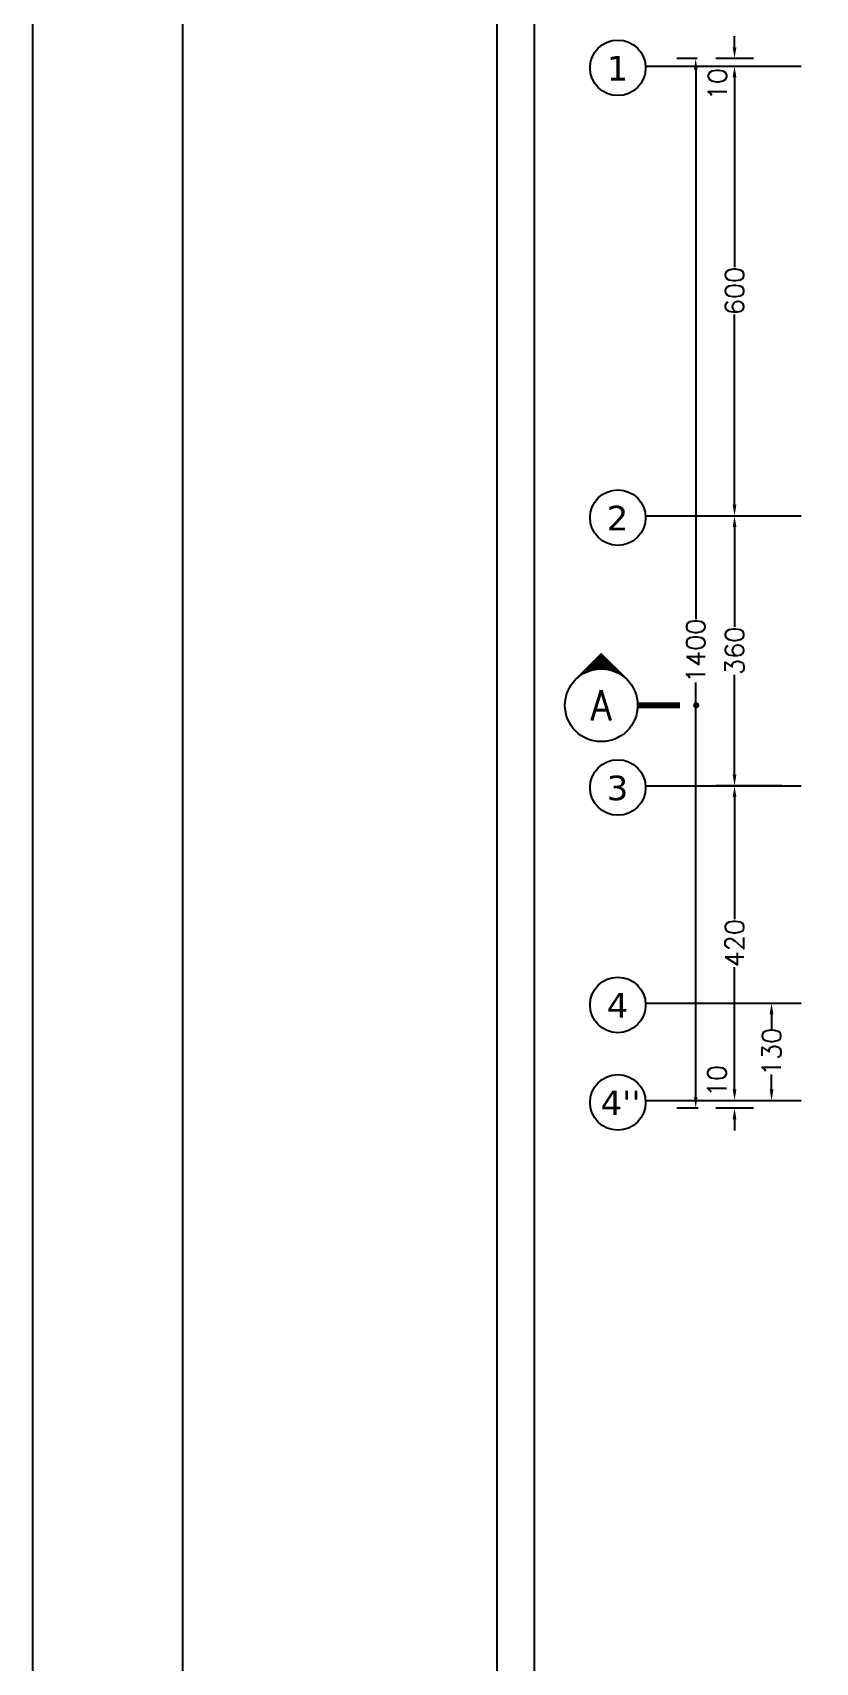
# Model space of a CAD drawing. Header units: millimetres. Extents: x -231 to 30223, y -7037 to 7120.
# Drawn here: x -231 to 814, y 3403 to 5577 of the extents above; entities that cross this region are included whole.
import ezdxf
from ezdxf.enums import TextEntityAlignment as Align

# ---------------------------------------------------------------- set-up
doc = ezdxf.new("R2010")
doc.units = ezdxf.units.MM
for name, color, linetype in [('2', 2, 'Continuous'), ('3', 3, 'Continuous'), ('ESTILA', 7, 'Continuous'), ('ETC', 2, 'Continuous'), ('TXT', 121, 'Continuous')]:
    doc.layers.add(name, color=color, linetype=linetype)
doc.styles.add('KATEB', font='verdana.ttf')
doc.styles.add('ROMANS', font='romans.shx')
doc.dimstyles.get("Standard").update_dxf_attribs({"dimtxt": 25, "dimasz": 15, "dimexe": 25, "dimexo": 25, "dimgap": 0, "dimtad": 0, "dimdec": 0, "dimzin": 0, "dimdsep": 46, "dimtxsty": 'ROMANS', "dimcen": 0, "dimclrd": 13, "dimclre": 1, "dimclrt": 3, "dimadec": 0, "dimazin": 0, "dimtfac": 1, "dimtdec": 0, "dimtix": 1, "dimtofl": 0, "dimtmove": 2, "dimatfit": 3, "dimfxl": 1, "dimtolj": 1, "dimtzin": 0, "dimarcsym": 0})

# ---------------------------------------------------------------- blocks, each defined once
blk = doc.blocks.new('*D54')
at = {"layer": '2', "color": 13, "lineweight": -2, "transparency": 16777216}
for p, q in [((755.2, 4267.4), (755.2, 4247.8)), ((755.2, 4167.4), (755.2, 4187.1))]:
    blk.add_line(p, q, dxfattribs=at)
at = {"layer": '2', "color": 1, "lineweight": -2, "transparency": 16777216}
for p, q in [((766.1, 4282.4), (780.2, 4282.4)), ((766.1, 4152.4), (780.2, 4152.4))]:
    blk.add_line(p, q, dxfattribs=at)
at = {"layer": '2', "color": 13, "transparency": 16777216}
for points in [[(752.7, 4267.4), (757.7, 4267.4), (755.2, 4282.4)], [(752.7, 4167.4), (757.7, 4167.4), (755.2, 4152.4)]]:
    blk.add_solid(points, dxfattribs=at)
at = {"layer": '2', "color": 3, "transparency": 16777216, "insert": (755.2, 4217.4), "char_height": 25, "attachment_point": 5, "rotation": 90, "style": 'ROMANS'}
blk.add_mtext('\\A1;130', dxfattribs=at)
blk = doc.blocks.new('*X19')
at = {"color": 0}
for p, q in [((-30899.629, -13242.324), (-30899.628, -13242.323)), ((-30899.621, -13242.331), (-30899.62, -13242.33)), ((-30899.614, -13242.338), (-30899.613, -13242.336)), ((-30899.607, -13242.345), (-30899.605, -13242.343)), ((-30899.6, -13242.352), (-30899.598, -13242.349)), ((-30899.593, -13242.359), (-30899.59, -13242.356)), ((-30899.586, -13242.366), (-30899.582, -13242.362)), ((-30899.579, -13242.373), (-30899.574, -13242.368)), ((-30899.572, -13242.38), (-30899.566, -13242.374)), ((-30899.565, -13242.387), (-30899.558, -13242.38)), ((-30899.558, -13242.394), (-30899.55, -13242.386)), ((-30899.551, -13242.401), (-30899.541, -13242.392)), ((-30899.544, -13242.408), (-30899.533, -13242.398)), ((-30899.537, -13242.416), (-30899.525, -13242.404)), ((-30899.53, -13242.423), (-30899.516, -13242.409)), ((-30899.522, -13242.43), (-30899.507, -13242.415)), ((-30899.515, -13242.437), (-30899.499, -13242.42)), ((-30899.508, -13242.444), (-30899.49, -13242.425)), ((-30899.501, -13242.451), (-30899.481, -13242.431)), ((-30899.494, -13242.458), (-30899.472, -13242.436)), ((-30899.487, -13242.465), (-30899.463, -13242.441)), ((-30899.48, -13242.472), (-30899.454, -13242.446)), ((-30899.473, -13242.479), (-30899.444, -13242.451)), ((-30899.466, -13242.486), (-30899.435, -13242.455)), ((-30899.459, -13242.493), (-30899.425, -13242.46)), ((-30899.452, -13242.5), (-30899.416, -13242.465)), ((-30899.445, -13242.507), (-30899.406, -13242.469)), ((-30899.438, -13242.515), (-30899.396, -13242.473)), ((-30899.431, -13242.522), (-30899.386, -13242.478)), ((-30899.423, -13242.529), (-30899.376, -13242.482)), ((-30899.416, -13242.536), (-30899.366, -13242.486)), ((-30899.409, -13242.543), (-30899.356, -13242.49)), ((-30899.402, -13242.55), (-30899.346, -13242.494)), ((-30899.395, -13242.557), (-30899.335, -13242.497)), ((-30899.388, -13242.564), (-30899.325, -13242.501)), ((-30899.119, -13242.833), (-30898.788, -13242.502)), ((-30899.112, -13242.84), (-30898.767, -13242.494)), ((-30899.105, -13242.847), (-30898.744, -13242.486)), ((-30899.098, -13242.854), (-30898.72, -13242.476)), ((-30899.091, -13242.861), (-30898.694, -13242.464)), ((-30899.084, -13242.868), (-30898.667, -13242.451)), ((-30899.077, -13242.875), (-30898.636, -13242.434)), ((-30899.07, -13242.882), (-30898.601, -13242.413)), ((-30899.063, -13242.889), (-30898.557, -13242.383)), ((-30899.056, -13242.896), (-30898.478, -13242.319)), ((-30899.381, -13242.571), (-30899.314, -13242.504)), ((-30899.374, -13242.578), (-30899.303, -13242.508)), ((-30899.367, -13242.585), (-30899.293, -13242.511)), ((-30899.36, -13242.592), (-30899.282, -13242.514)), ((-30899.353, -13242.599), (-30899.27, -13242.517)), ((-30899.346, -13242.606), (-30899.259, -13242.52)), ((-30899.339, -13242.614), (-30899.248, -13242.523)), ((-30899.332, -13242.621), (-30899.236, -13242.525)), ((-30899.324, -13242.628), (-30899.225, -13242.528)), ((-30899.317, -13242.635), (-30899.213, -13242.53)), ((-30899.31, -13242.642), (-30899.201, -13242.532)), ((-30899.303, -13242.649), (-30899.189, -13242.534)), ((-30899.296, -13242.656), (-30899.176, -13242.536)), ((-30899.289, -13242.663), (-30899.164, -13242.538)), ((-30899.282, -13242.67), (-30899.151, -13242.539)), ((-30899.275, -13242.677), (-30899.138, -13242.541)), ((-30899.268, -13242.684), (-30899.125, -13242.542)), ((-30899.261, -13242.691), (-30899.112, -13242.543)), ((-30899.254, -13242.698), (-30899.099, -13242.544)), ((-30899.247, -13242.705), (-30899.085, -13242.544)), ((-30899.24, -13242.713), (-30899.072, -13242.545)), ((-30899.233, -13242.72), (-30899.058, -13242.545)), ((-30899.225, -13242.727), (-30899.043, -13242.545)), ((-30899.218, -13242.734), (-30899.029, -13242.544)), ((-30899.211, -13242.741), (-30899.014, -13242.544)), ((-30899.204, -13242.748), (-30898.999, -13242.543)), ((-30899.197, -13242.755), (-30898.984, -13242.542)), ((-30899.19, -13242.762), (-30898.968, -13242.54)), ((-30899.183, -13242.769), (-30898.952, -13242.539)), ((-30899.176, -13242.776), (-30898.936, -13242.536)), ((-30899.169, -13242.783), (-30898.919, -13242.534)), ((-30899.162, -13242.79), (-30898.902, -13242.531)), ((-30899.155, -13242.797), (-30898.885, -13242.528)), ((-30899.148, -13242.804), (-30898.867, -13242.524)), ((-30899.141, -13242.812), (-30898.848, -13242.519)), ((-30899.134, -13242.819), (-30898.829, -13242.514)), ((-30899.126, -13242.826), (-30898.809, -13242.508))]:
    blk.add_line(p, q, dxfattribs=at)
blk = doc.blocks.new('SECH')
at = {"layer": 'ETC', "ltscale": 100}
for p in [(-34.3, 34.3), (34.3, 34.3)]:
    blk.add_line(p, (0, 68.5), dxfattribs=at)
at = {"layer": 'ETC', "ltscale": 100, "const_width": 8.08}
blk.add_lwpolyline([(105, 0), (48.5, 0)], dxfattribs=at)
at = {"layer": 'ETC', "ltscale": 100, "const_width": 4.04}
blk.add_lwpolyline([(124.6, 0, 1), (128.7, 0, 1)], format="xyb", close=True, dxfattribs=at)
at = {"layer": 'ETC', "ltscale": 100}
blk.add_circle((0, 0), 48.5, dxfattribs=at)
at = {"layer": 'ETC', "ltscale": 100, "xscale": 57.01874209302129, "yscale": 57.01874209302129, "zscale": 57.01874209302129, "rotation": 180.0000000000029}
blk.add_blockref('*X19', (-1761825.3, -755024.8), dxfattribs=at)
at = {"layer": 'ETC', "color": 6, "ltscale": 100, "style": 'ROMANS', "oblique": -180, "text_generation_flag": 4, "width": 0.9}
blk.add_attdef('A', text='', height=40.4, rotation=180, dxfattribs=at).set_placement((0, 0), align=Align.MIDDLE)
blk = doc.blocks.new('*D101')
at = {"layer": '2', "color": 1, "lineweight": -2, "transparency": 16777216}
for p, q in [((655.8, 5542.4), (629, 5542.4)), ((657.4, 4142.4), (629, 4142.4))]:
    blk.add_line(p, q, dxfattribs=at)
at = {"layer": '2', "color": 13, "lineweight": -2, "transparency": 16777216}
for p, q in [((654, 5527.4), (654, 4794.7)), ((654, 4157.4), (654, 4710.2))]:
    blk.add_line(p, q, dxfattribs=at)
at = {"layer": '2', "color": 13, "transparency": 16777216}
for points in [[(651.5, 5527.4), (656.5, 5527.4), (654, 5542.4)], [(651.5, 4157.4), (656.5, 4157.4), (654, 4142.4)]]:
    blk.add_solid(points, dxfattribs=at)
at = {"layer": '2', "color": 3, "transparency": 16777216, "insert": (654, 4752.4), "char_height": 25, "attachment_point": 5, "rotation": 90, "style": 'ROMANS'}
blk.add_mtext('\\A1;1400', dxfattribs=at)
blk = doc.blocks.new('*D102')
at = {"layer": '2', "color": 13, "lineweight": -2, "transparency": 16777216}
for p, q in [((705.8, 4167.4), (705.8, 4182.4)), ((705.8, 4127.4), (705.8, 4112.4))]:
    blk.add_line(p, q, dxfattribs=at)
at = {"layer": '2', "color": 1, "lineweight": -2, "transparency": 16777216}
blk.add_line((731.3, 4142.4), (680.8, 4142.4), dxfattribs=at)
at = {"layer": '2', "color": 13, "transparency": 16777216}
for points in [[(703.3, 4167.4), (708.3, 4167.4), (705.8, 4152.4)], [(703.3, 4127.4), (708.3, 4127.4), (705.8, 4142.4)]]:
    blk.add_solid(points, dxfattribs=at)
at = {"layer": '2', "color": 3, "transparency": 16777216, "insert": (682.4, 4178.5), "char_height": 25, "attachment_point": 5, "rotation": 90, "style": 'ROMANS'}
blk.add_mtext('\\A1;10', dxfattribs=at)
blk = doc.blocks.new('*D103')
at = {"layer": '2', "color": 13, "lineweight": -2, "transparency": 16777216}
for p, q in [((705.8, 4917.4), (705.8, 4784.6)), ((705.8, 4587.4), (705.8, 4720.3))]:
    blk.add_line(p, q, dxfattribs=at)
at = {"layer": '2', "color": 1, "lineweight": -2, "transparency": 16777216}
blk.add_line((769.5, 4572.4), (680.8, 4572.4), dxfattribs=at)
at = {"layer": '2', "color": 13, "transparency": 16777216}
for points in [[(703.3, 4917.4), (708.3, 4917.4), (705.8, 4932.4)], [(703.3, 4587.4), (708.3, 4587.4), (705.8, 4572.4)]]:
    blk.add_solid(points, dxfattribs=at)
at = {"layer": '2', "color": 3, "transparency": 16777216, "insert": (705.8, 4752.4), "char_height": 25, "attachment_point": 5, "rotation": 90, "style": 'ROMANS'}
blk.add_mtext('\\A1;360', dxfattribs=at)
blk = doc.blocks.new('*D104')
at = {"layer": '2', "color": 1, "lineweight": -2, "transparency": 16777216}
blk.add_line((769.5, 4572.4), (680.8, 4572.4), dxfattribs=at)
at = {"layer": '2', "color": 13, "lineweight": -2, "transparency": 16777216}
for p, q in [((705.8, 4557.4), (705.8, 4394.6)), ((705.8, 4167.4), (705.8, 4330.3))]:
    blk.add_line(p, q, dxfattribs=at)
at = {"layer": '2', "color": 13, "transparency": 16777216}
for points in [[(703.3, 4557.4), (708.3, 4557.4), (705.8, 4572.4)], [(703.3, 4167.4), (708.3, 4167.4), (705.8, 4152.4)]]:
    blk.add_solid(points, dxfattribs=at)
at = {"layer": '2', "color": 3, "transparency": 16777216, "insert": (705.8, 4362.4), "char_height": 25, "attachment_point": 5, "rotation": 90, "style": 'ROMANS'}
blk.add_mtext('\\A1;420', dxfattribs=at)
blk = doc.blocks.new('*D105')
at = {"layer": '2', "color": 13, "lineweight": -2, "transparency": 16777216}
for p, q in [((705.8, 5517.4), (705.8, 5264)), ((705.8, 4947.4), (705.8, 5200.9))]:
    blk.add_line(p, q, dxfattribs=at)
at = {"layer": '2', "color": 13, "transparency": 16777216}
for points in [[(703.3, 5517.4), (708.3, 5517.4), (705.8, 5532.4)], [(703.3, 4947.4), (708.3, 4947.4), (705.8, 4932.4)]]:
    blk.add_solid(points, dxfattribs=at)
at = {"layer": '2', "color": 3, "transparency": 16777216, "insert": (705.8, 5232.4), "char_height": 25, "attachment_point": 5, "rotation": 90, "style": 'ROMANS'}
blk.add_mtext('\\A1;600', dxfattribs=at)
blk = doc.blocks.new('*D106')
at = {"layer": '2', "color": 13, "lineweight": -2, "transparency": 16777216}
for p, q in [((705.8, 5557.4), (705.8, 5572.4)), ((705.8, 5517.4), (705.8, 5502.4))]:
    blk.add_line(p, q, dxfattribs=at)
at = {"layer": '2', "color": 1, "lineweight": -2, "transparency": 16777216}
blk.add_line((731.3, 5542.4), (680.8, 5542.4), dxfattribs=at)
at = {"layer": '2', "color": 13, "transparency": 16777216}
for points in [[(703.3, 5557.4), (708.3, 5557.4), (705.8, 5542.4)], [(703.3, 5517.4), (708.3, 5517.4), (705.8, 5532.4)]]:
    blk.add_solid(points, dxfattribs=at)
at = {"layer": '2', "color": 3, "transparency": 16777216, "insert": (683.1, 5508.3), "char_height": 25, "attachment_point": 5, "rotation": 90, "style": 'ROMANS'}
blk.add_mtext('\\A1;10', dxfattribs=at)

msp = doc.modelspace()

# ---------------------------------------------------------------- linework, layer by layer
at = {"ltscale": 0.6}
msp.add_lwpolyline([(9026.932884, 252.621269), (388.864298, 252.621269), (388.864298, 6252.621269), (9026.932884, 6252.621269)], close=True, dxfattribs=at)
at = {"layer": '2'}
for p, q in [((587.080917, 5532.43811), (794.534981, 5532.43811)), ((587.080917, 4932.43811), (794.534981, 4932.43811)), ((587.080917, 4572.43811), (794.534981, 4572.43811)), ((587.080917, 4282.43811), (794.534981, 4282.43811)), ((587.080917, 4152.43811), (794.534981, 4152.43811))]:
    msp.add_line(p, q, dxfattribs=at)
at = {"layer": '2', "ltscale": 0.1}
for centre in [(550.074596, 5530.033413), (550.074596, 4930.033413), (550.074596, 4570.033413), (550.074596, 4280.033413), (550.074596, 4150.033413)]:
    msp.add_circle(centre, 37.084368, dxfattribs=at)
at = {"layer": 'ESTILA'}
for points in [[(30222.875793, 7120.264346), (-231.032182, 7120.264346), (-231.032182, -7037.356086), (30222.875793, -7037.356086)], [(30022.875793, 6920.264346), (-31.032182, 6920.264346), (-31.032182, -6837.356086), (30022.875793, -6837.356086)]]:
    msp.add_lwpolyline(points, close=True, dxfattribs=at)
at = {"layer": 'TXT', "color": 121}
msp.add_lwpolyline([(8976.932884, 302.621269), (438.864298, 302.621269), (438.864298, 6202.621269), (8976.932884, 6202.621269)], close=True, dxfattribs=at)

# ---------------------------------------------------------------- block references
at = {"layer": 'ETC'}
ref = msp.add_blockref('SECH', (528.004859, 4679.747889), dxfattribs=at)
ref.add_attrib('A', 'A', dxfattribs={"color": 6, "ltscale": 100, "height": 40.388276, "rotation": 180, "style": 'ROMANS', "text_generation_flag": 4, "width": 0.9}).set_placement((528.004859, 4679.747889), align=Align.MIDDLE)

# ---------------------------------------------------------------- texts
at = {"layer": '3', "ltscale": 0.1, "style": 'KATEB'}
for s, height, p in [('1', 32.766487, (535.369366, 5513.120396)), ('2', 32.766487, (535.369366, 4913.120396)), ('3', 32.766487, (535.369366, 4553.120396)), ('4', 32.766487, (535.369366, 4263.120396)), ("4''", 32.7664866, (527.112187, 4133.120396))]:
    msp.add_text(s, height=height, dxfattribs=at).set_placement(p)

# ---------------------------------------------------------------- dimensions: what is measured, and where the dimension line sits
at = {"layer": '2'}
for base, p1, p2, picture, middle in [((705.807949, 5542.43811), (705.807949, 5532.43811), (756.258175, 5542.43811), '*D106', (683.119525, 5508.278146)), ((654.044301, 5542.43811), (682.390377, 4142.43811), (680.807949, 5542.43811), '*D101', (654.044301, 4752.43811)), ((705.807949, 4142.43811), (705.807949, 4152.43811), (756.258175, 4142.43811), '*D102', (682.390377, 4178.496893))]:
    dim = msp.add_linear_dim(base=base, p1=p1, p2=p2, angle=90, dimstyle='Standard', dxfattribs=at)
    dim.commit()
    dim.dimension.update_dxf_attribs({"geometry": picture, "text_midpoint": middle, "dimtype": 160})
for base, p1, p2, picture, middle in [((705.807949, 4932.43811), (705.807949, 5532.43811), (705.807949, 4932.43811), '*D105', (705.807949, 5232.43811)), ((705.807949, 4572.43811), (705.807949, 4932.43811), (794.534981, 4572.43811), '*D103', (705.807949, 4752.43811)), ((705.807949, 4152.43811), (794.534981, 4572.43811), (705.807949, 4152.43811), '*D104', (705.807949, 4362.43811)), ((755.219312, 4282.43811), (741.109113, 4152.43811), (741.109113, 4282.43811), '*D54', (755.219312, 4217.43811))]:
    dim = msp.add_linear_dim(base=base, p1=p1, p2=p2, angle=90, dimstyle='Standard', dxfattribs=at)
    dim.commit()
    dim.dimension.update_dxf_attribs({"geometry": picture, "text_midpoint": middle})

doc.saveas('drawing.dxf')
